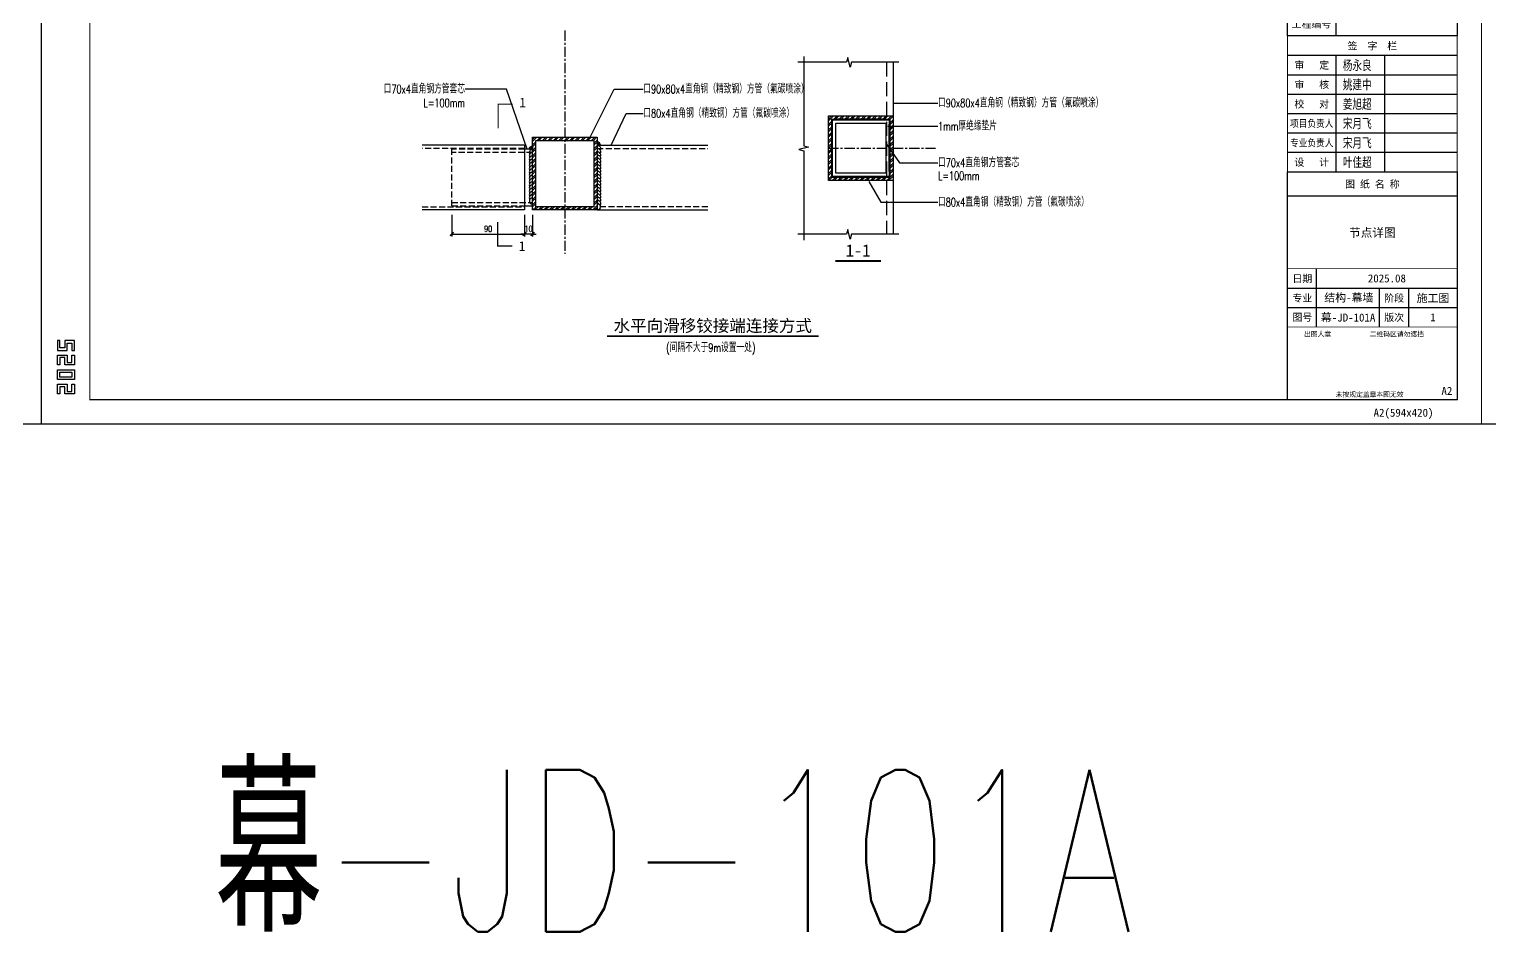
# Model space of a CAD drawing. Extents: x -160106 to 966792, y -663931 to 1550022.
# Drawn here: x -90036 to -88229, y -87453 to -86337 of the extents above; entities that cross this region are included whole.
import ezdxf
from ezdxf.enums import TextEntityAlignment as Align

# ---------------------------------------------------------------- set-up
doc = ezdxf.new("R2010")
doc.units = 0
doc.linetypes.add('CENTER', pattern=[2, 1.25, -0.25, 0.25, -0.25])
doc.linetypes.add('ZN-DASH', pattern=[0.35, 0.25, -0.1])
for name, color, linetype in [('!ZN1-填充-8', 8, 'Continuous'), ('!ZN1-文字-7', 7, 'Continuous'), ('!ZN1-标注-173', 173, 'Continuous'), ('!ZN4-焊缝-8', 8, 'Continuous'), ('!ZN4-辅助材料-1', 1, 'Continuous'), ('!ZN5-钢材投影-40', 40, 'Continuous'), ('!ZN5-铝材断面-6', 6, 'Continuous'), ('!ZN6-虚线-8', 8, 'ZN-DASH'), ('!ZN7-符号-173', 173, 'Continuous'), ('!ZN7-索引-3', 3, 'Continuous'), ('0-cxFrame', 155, 'Continuous'), ('2钢材断面', 2, 'Continuous'), ('A_Hatch', 8, 'Continuous'), ('DIM', 173, 'Continuous'), ('qianming', 155, 'Continuous'), ('ZX', 240, 'CENTER'), ('焊缝', 8, 'Continuous')]:
    doc.layers.add(name, color=color, linetype=linetype)
doc.layers.add('0-cxText', color=131, linetype='Continuous', lineweight=25)
doc.styles.add('BZHZ', font='bzxw', dxfattribs={"width": 0.8, "bigfont": 'bzhz'})
doc.styles.add('cx_biaoti', font='')
doc.styles.add('cx_tuming', font='simhei.ttf')
doc.styles.add('cx_tuqian1', font='')
doc.styles.add('DHTEXT-1', font='ROMANS.shx', dxfattribs={"width": 0.7, "bigfont": 'CHINESE.shx'})
doc.styles.add('ZNDimTStyle', font='ROMANS.shx', dxfattribs={"width": 0.7, "bigfont": 'CHINESE.shx'})
doc.styles.add('ZNTextStyle', font='ROMANS.shx', dxfattribs={"width": 0.7, "bigfont": 'CHINESE.shx'})
doc.styles.add('中南符号', font='simhei.ttf')
doc.styles.add('黑体', font='simhei.ttf', dxfattribs={"height": 12})
doc.styles.get('cx_biaoti').set_extended_font_data('SimSun')
doc.styles.get('cx_tuqian1').set_extended_font_data('SimSun')
doc.dimstyles.new('ZN3', dxfattribs={"dimscale": 3, "dimtxt": 2.5, "dimasz": 1.5, "dimexe": 1, "dimexo": 2, "dimgap": 0.9, "dimtad": 1, "dimdec": 0, "dimdsep": 46, "dimtxsty": 'DHTEXT-1', "dimblk": 'ARCHTICK', "dimcen": 2.5, "dimclrd": 173, "dimclre": 173, "dimclrt": 7, "dimazin": 2, "dimtfac": 1, "dimtix": 1, "dimtmove": 2, "dimatfit": 3, "dimfxl": 0, "dimarcsym": 0})
doc.dimstyles.new('ZN机械-3', dxfattribs={"dimscale": 3, "dimtxt": 2.5, "dimasz": 1.5, "dimexe": 1, "dimexo": 2, "dimgap": 0.9, "dimtad": 1, "dimdec": 0, "dimzin": 0, "dimdsep": 46, "dimtxsty": 'ZNDimTStyle', "dimcen": 2.5, "dimdle": 1, "dimclrd": 173, "dimclre": 173, "dimclrt": 7, "dimazin": 2, "dimtfac": 1, "dimtdec": 4, "dimtix": 1, "dimtmove": 2, "dimatfit": 3, "dimfxl": 0, "dimfrac": 2, "dimtolj": 1, "dimtzin": 0, "dimarcsym": 0})
pattern_1 = [(90, (563.5168, 10717.6243), (-1.5875, 4e-16), []), (150, (563.5168, 10717.6243), (-0.79375, -1.37481533), []), (210, (563.5168, 10717.6243), (0.79375, -1.37481533), [])]
pattern_2 = [(180, (-10717.6243, 643.4891), (-5e-16, -1.5875), []), (240, (-10717.6243, 643.4891), (1.37481533, -0.79375), []), (300, (-10717.6243, 643.4891), (1.37481533, 0.79375), [])]

# ---------------------------------------------------------------- blocks, each defined once
blk = doc.blocks.new('zjcx_lan_qianzi(Dragon)')
for p, q in [((-7000, 4800), (0, 4800)), ((-5000, 4800), (-5000, 0)), ((-3000, 4800), (-3000, 0)), ((-7000, 4000), (0, 4000)), ((-7000, 3200), (0, 3200)), ((-7000, 2400), (0, 2400)), ((-7000, 1600), (0, 1600)), ((-7000, 800), (0, 800))]:
    blk.add_line(p, q)
at = {"const_width": 30}
blk.add_lwpolyline([(-7000, 5600), (0, 5600)], dxfattribs=at)
blk.add_lwpolyline([(-7000, 5600), (0, 5600), (0, 0), (-7000, 0)], close=True, dxfattribs=at)
at = {"style": 'cx_biaoti'}
for s, p in [('签  字  栏', (-3500, 5200)), ('审   定', (-6000, 4400)), ('审   核', (-6000, 3600)), ('校   对', (-6000, 2800)), ('设   计', (-6000, 400))]:
    blk.add_text(s, height=300, dxfattribs=at).set_placement(p, align=Align.MIDDLE)
at = {"style": 'cx_biaoti', "width": 0.85}
for s, p in [('项目负责人', (-6000, 2000)), ('专业负责人', (-6000, 1200))]:
    blk.add_text(s, height=300, dxfattribs=at).set_placement(p, align=Align.MIDDLE)
blk = doc.blocks.new('T-签字(Dragon)')
at = {"layer": '0-cxFrame'}
blk.add_blockref('zjcx_lan_qianzi(Dragon)', (0, 0), dxfattribs=at)
at = {"layer": 'qianming', "style": 'BZHZ', "width": 0.8}
for s, p in [('杨永良', (-4124, 4400)), ('姚建中', (-4124, 3600)), ('姜旭超', (-4124, 2800)), ('宋月飞', (-4124, 2000)), ('宋月飞', (-4124, 1200)), ('叶佳超', (-4124, 400))]:
    blk.add_text(s, height=450, dxfattribs=at).set_placement(p, align=Align.MIDDLE)
blk = doc.blocks.new('zjcx_lan_tuming(Dragon)')
for p, q in [((-7000, 8400), (0, 8400)), ((-5800, 3000), (-5800, 5400)), ((-7000, 4600), (0, 4600)), ((-3200, 3000), (-3200, 4600)), ((-2000, 3000), (-2000, 4600)), ((-7000, 3800), (0, 3800))]:
    blk.add_line(p, q)
at = {"const_width": 30}
for points in [[(-7000, 9400), (0, 9400)], [(-7000, 5400), (0, 5400)], [(-7000, 3000), (0, 3000)], [(-7000, 0), (0, 0)]]:
    blk.add_lwpolyline(points, dxfattribs=at)
blk.add_lwpolyline([(-7000, 9400), (0, 9400), (0, 0), (-7000, 0)], close=True)
at = {"style": 'cx_biaoti'}
for s, p in [('图 纸 名 称', (-3500, 8900)), ('日期', (-6388, 5000)), ('专业', (-6388, 4200)), ('阶段', (-2600, 4200)), ('图号', (-6388, 3400)), ('版次', (-2600, 3400))]:
    blk.add_text(s, height=300, dxfattribs=at).set_placement(p, align=Align.MIDDLE)
for s, p in [('出图人章', (-6316, 2607)), ('二维码区请勿遮挡', (-3609, 2607)), ('未按规定盖章本图无效', (-5013, 120))]:
    blk.add_text(s, height=200, dxfattribs=at).set_placement(p)
blk = doc.blocks.new('T-图签(Dragon)')
blk.add_blockref('zjcx_lan_tuming(Dragon)', (0, 0))
at = {"color": 3, "style": 'cx_biaoti'}
for s, p in [('2025.08', (-2900, 5000)), ('结构-幕墙 ', (-4356, 4219)), ('施工图', (-1000, 4200))]:
    blk.add_text(s, height=330, dxfattribs=at).set_placement(p, align=Align.MIDDLE)
blk = doc.blocks.new('zjcx_lan_xiangmu(Dragon)')
for p, q in [((-7000, 9000), (0, 9000)), ((-7000, 6000), (0, 6000)), ((-7000, 3000), (0, 3000)), ((-5000, 1000), (-5000, 0))]:
    blk.add_line(p, q)
at = {"const_width": 30}
for points in [[(-7000, 10000), (0, 10000)], [(-7000, 7000), (0, 7000)], [(-7000, 7000), (0, 7000)], [(-7000, 4000), (0, 4000)], [(-7000, 4000), (0, 4000)], [(-7000, 1000), (0, 1000)], [(-7000, 0), (0, 0)]]:
    blk.add_lwpolyline(points, dxfattribs=at)
blk.add_lwpolyline([(-7000, 10000), (0, 10000), (0, 0), (-7000, 0)], close=True)
at = {"style": 'cx_biaoti'}
for s, p in [('建 设 单 位', (-3500, 9500)), ('项 目 名 称', (-3500, 6500)), ('子 项 名 称', (-3500, 3500)), ('工程编号', (-6013, 500))]:
    blk.add_text(s, height=300, dxfattribs=at).set_placement(p, align=Align.MIDDLE)
blk = doc.blocks.new('T-项目(Dragon)')
blk.add_blockref('zjcx_lan_xiangmu(Dragon)', (0, 0))
at = {"color": 3, "style": 'cx_tuming'}
for s, height, p in [('嘉兴世赫建达智能装备有限公司', 330, (-6816, 7901)), ('年产500套智能装备建设项目 ', 350, (-6638, 4859))]:
    blk.add_text(s, height=height, dxfattribs=at).set_placement(p)
blk = doc.blocks.new('zjcx_T2(Dragon)')
at = {"layer": '0-cxFrame', "const_width": 50}
blk.add_lwpolyline([(-7000, 40000), (0, 40000), (0, 0), (-7000, 0)], close=True, dxfattribs=at)
at = {"layer": '0-cxFrame'}
for name, p in [('T-项目(Dragon)', (0, 15000)), ('T-签字(Dragon)', (0, 9400)), ('T-图签(Dragon)', (0, 0))]:
    blk.add_blockref(name, p, dxfattribs=at)
blk = doc.blocks.new('TK22.A2 L(Dragon)')
at = {"layer": '0-cxFrame', "color": 7, "const_width": 0.5}
blk.add_lwpolyline([(0, 0), (-594, 0), (-594, 420), (0, 420)], close=True, dxfattribs=at)
at = {"layer": '0-cxFrame', "const_width": 0.5}
for points in [[(-80, 10), (-574, 10), (-574, 410), (-80, 410)], [(-10, 10), (-80, 10), (-80, 410), (-10, 410)]]:
    blk.add_lwpolyline(points, close=True, dxfattribs=at)
at = {"layer": 'Defpoints', "color": 2}
for points in [[(-586.37, 34.37), (-587.37, 34.37), (-587.37, 30.37), (-583.37, 30.37), (-583.37, 33.37), (-581.37, 33.37), (-581.37, 30.37), (-580.37, 30.37), (-580.37, 34.37), (-584.37, 34.37), (-584.37, 31.37), (-586.37, 31.37), (-586.37, 34.37)], [(-586.37, 24.37), (-587.37, 24.37), (-587.37, 28.37), (-583.37, 28.37), (-583.37, 25.37), (-581.37, 25.37), (-581.37, 28.37), (-580.37, 28.37), (-580.37, 24.37), (-584.37, 24.37), (-584.37, 27.37), (-586.37, 27.37), (-586.37, 24.37)], [(-586.37, 12.37), (-587.37, 12.37), (-587.37, 16.37), (-583.37, 16.37), (-583.37, 13.37), (-581.37, 13.37), (-581.37, 16.37), (-580.37, 16.37), (-580.37, 12.37), (-584.37, 12.37), (-584.37, 15.37), (-586.37, 15.37), (-586.37, 12.37)]]:
    blk.add_lwpolyline(points, dxfattribs=at)
for points in [[(-587.37, 18.37), (-587.37, 22.37), (-580.37, 22.37), (-580.37, 18.37)], [(-586.37, 19.37), (-586.37, 21.37), (-581.37, 21.37), (-581.37, 19.37)]]:
    blk.add_lwpolyline(points, close=True, dxfattribs=at)
at = {"layer": '0-cxFrame', "xscale": 0.01, "yscale": 0.01, "zscale": 0.01}
blk.add_blockref('zjcx_T2(Dragon)', (-10, 10), dxfattribs=at)
at = {"style": '黑体', "flags": 4}
blk.add_attdef('图幅', text='', height=3.3, dxfattribs=at).set_placement((-40, 3), align=Align.RIGHT)
at = {"layer": '0-cxFrame', "style": '黑体'}
blk.add_text('(594x420)', height=3.3, dxfattribs=at).set_placement((-40, 3))
at = {"layer": '0-cxText', "flags": 4}
for tag, height, style, p in [('建设单位', 3.5, 'cx_tuming', (-45, 240)), ('项目名称', 3.5, 'cx_tuming', (-45, 210)), ('子项名称', 3.5, 'cx_tuming', (-45, 180)), ('工程编号', 3.3, 'cx_tuqian1', (-35, 165)), ('图名1', 3.5, 'cx_tuming', (-45, 87)), ('图名2', 3.5, 'cx_tuming', (-45, 79)), ('图名3', 3.5, 'cx_tuming', (-45, 71)), ('出图日期', 3.3, 'cx_tuqian1', (-39, 60)), ('专业', 3.3, 'cx_tuqian1', (-55, 52)), ('图号', 3.3, 'cx_tuqian1', (-55, 44)), ('版次', 3.3, 'cx_tuqian1', (-20, 44))]:
    blk.add_attdef(tag, text='', height=height, dxfattribs=dict(at, style=style)).set_placement(p, align=Align.MIDDLE)
at = {"layer": 'Defpoints', "color": 6, "flags": 4}
for tag, height, style, p in [('tufu', 3.3, '黑体', (-12, 12)), ('dwfname', 4, 'cx_tuqian1', (-80, 3))]:
    blk.add_attdef(tag, text='', height=height, dxfattribs=dict(at, style=style)).set_placement(p, align=Align.RIGHT)
blk = doc.blocks.new('20250822132637')
at = {"layer": '!ZN4-焊缝-8', "ltscale": 20}
h = blk.add_hatch(color=8, dxfattribs=at)
h.dxf.hatch_style = 1
h.paths.add_polyline_path([(-4, 75, -0.414214), (0, 79), (0, 75)])
blk.add_lwpolyline([(0, 75), (-4, 75, -0.414214), (0, 79)], format="xyb", close=True, dxfattribs=at)
at = {"layer": '!ZN5-钢材投影-40', "ltscale": 0.3}
for p, q in [((0, 75), (-10, 75)), ((-10, 5), (0, 5))]:
    blk.add_line(p, q, dxfattribs=at)
at = {"layer": '!ZN6-虚线-8', "ltscale": 30}
for p, q in [((-10, 75), (-100, 75)), ((-100, 5), (-100, 75)), ((0, 71), (-100, 71)), ((-100, 9), (0, 9)), ((-100, 5), (-10, 5))]:
    blk.add_line(p, q, dxfattribs=at)
at = {"layer": '焊缝', "ltscale": 100}
blk.add_lwpolyline([(0, 75, 0.57735), (-3.5, 69, -0.267949), (0, 71, 0.57735), (-3.5, 65, -0.267949), (0, 67, 0.57735), (-3.5, 61, -0.267949), (0, 63, 0.57735), (-3.5, 57, -0.267949), (0, 59, 0.57735), (-3.5, 53, -0.267949), (0, 55, 0.57735), (-3.5, 49, -0.267949), (0, 51, 0.57735), (-3.5, 45, -0.267949), (0, 47, 0.57735), (-3.5, 41, -0.267949), (0, 43, 0.57735), (-3.5, 37, -0.267949), (0, 39, 0.57735), (-3.5, 33, -0.267949), (0, 35, 0.57735), (-3.5, 29, -0.267949), (0, 31, 0.57735), (-3.5, 25, -0.267949), (0, 27, 0.57735), (-3.5, 21, -0.267949), (0, 23, 0.57735), (-3.5, 17, -0.267949), (0, 19, 0.57735), (-3.5, 13, -0.267949), (0, 15, 1.000169), (0, 7)], format="xyb", dxfattribs=at)
blk = doc.blocks.new('_ArchTick')
at = {"color": 0, "linetype": 'ByBlock', "const_width": 0.4}
blk.add_lwpolyline([(-0.5, -0.5), (0.5, 0.5)], dxfattribs=at)
blk = doc.blocks.new('*D2330')
at = {"layer": 'Defpoints', "color": 0, "ltscale": 30, "transparency": 16777216}
for p in [(-89423.5, -86560.4), (-89413.5, -86560.4), (-89423.5, -86590.3)]:
    blk.add_point(p, dxfattribs=at)
at = {"layer": 'DIM', "color": 173, "linetype": 'ByBlock', "lineweight": -2, "ltscale": 30, "transparency": 16777216}
for p, q in [((-89423.5, -86566.4), (-89423.5, -86593.3)), ((-89413.5, -86566.4), (-89413.5, -86593.3)), ((-89423.5, -86590.3), (-89428, -86590.3)), ((-89413.5, -86590.3), (-89423.5, -86590.3)), ((-89413.5, -86590.3), (-89409, -86590.3))]:
    blk.add_line(p, q, dxfattribs=at)
at = {"layer": 'DIM', "color": 173, "lineweight": -2, "ltscale": 30, "transparency": 16777216, "xscale": 4.5, "yscale": 4.5, "zscale": 4.5}
blk.add_blockref('_ArchTick', (-89423.5, -86590.3), dxfattribs=at)
at = {"layer": 'DIM', "color": 173, "lineweight": -2, "ltscale": 30, "transparency": 16777216, "xscale": 4.5, "yscale": 4.5, "zscale": 4.5, "rotation": 180}
blk.add_blockref('_ArchTick', (-89413.5, -86590.3), dxfattribs=at)
at = {"layer": 'DIM', "color": 7, "ltscale": 30, "transparency": 16777216, "insert": (-89418.5, -86583.8), "char_height": 7.5, "attachment_point": 5, "style": 'DHTEXT-1'}
blk.add_mtext('10', dxfattribs=at)
blk = doc.blocks.new('*D2331')
at = {"layer": 'Defpoints', "color": 0, "ltscale": 30, "transparency": 16777216}
for p in [(-89513.5, -86560.4), (-89423.5, -86560.4), (-89423.5, -86590.3)]:
    blk.add_point(p, dxfattribs=at)
at = {"layer": 'DIM', "color": 173, "linetype": 'ByBlock', "lineweight": -2, "ltscale": 30, "transparency": 16777216}
for p, q in [((-89513.5, -86566.4), (-89513.5, -86593.3)), ((-89423.5, -86566.4), (-89423.5, -86593.3)), ((-89513.5, -86590.3), (-89423.5, -86590.3))]:
    blk.add_line(p, q, dxfattribs=at)
at = {"layer": 'DIM', "color": 173, "lineweight": -2, "ltscale": 30, "transparency": 16777216, "xscale": 4.5, "yscale": 4.5, "zscale": 4.5, "rotation": 180}
blk.add_blockref('_ArchTick', (-89513.5, -86590.3), dxfattribs=at)
at = {"layer": 'DIM', "color": 173, "lineweight": -2, "ltscale": 30, "transparency": 16777216, "xscale": 4.5, "yscale": 4.5, "zscale": 4.5}
blk.add_blockref('_ArchTick', (-89423.5, -86590.3), dxfattribs=at)
at = {"layer": 'DIM', "color": 7, "ltscale": 30, "transparency": 16777216, "insert": (-89468.5, -86583.8), "char_height": 7.5, "attachment_point": 5, "style": 'DHTEXT-1'}
blk.add_mtext('90', dxfattribs=at)
blk = doc.blocks.new('Zsymbol-Profile')
at = {"const_width": 0.5}
blk.add_lwpolyline([(0, -6), (0, 0), (10, 0)], dxfattribs=at)
at = {"color": 0, "style": '中南符号', "flags": 8}
for tag, height, p in [('索引图号', 3, (5, 2.84)), ('编号', 4, (0, -10.06))]:
    blk.add_attdef(tag, text='', height=height, dxfattribs=at).set_placement(p, align=Align.MIDDLE_CENTER)
blk = doc.blocks.new('20250822090122')
at = {"layer": 'A_Hatch'}
h = blk.add_hatch(dxfattribs=at)
h.set_pattern_fill('ANSI32', color=256)
h.set_pattern_definition([(45, (-80, -40), (-3.3676, 3.3676), []), (45, (-77.755, -40), (-3.3676, 3.3676), [])])
h.paths.add_polyline_path([(0, 40), (-80, 40), (-80, -40), (0, -40)])
h.paths.add_polyline_path([(-4, 36), (-4, -36), (-76, -36), (-76, 36)], flags=16)
at = {"layer": '2钢材断面'}
for points in [[(-80, 40), (0, 40), (0, -40), (-80, -40)], [(-76, 36), (-4, 36), (-4, -36), (-76, -36)]]:
    blk.add_lwpolyline(points, close=True, dxfattribs=at)
blk = doc.blocks.new('A$C1842e6a9')
at = {"layer": '!ZN1-填充-8'}
h = blk.add_hatch(dxfattribs=at)
h.set_pattern_fill('NET3', color=256, scale=0.5, angle=90, style=0)
h.set_pattern_definition(pattern_1)
h.paths.add_polyline_path([(-68.6, 75), (-10, 75), (-10, 76), (-68.6, 76)])
h = blk.add_hatch(dxfattribs=at)
h.set_pattern_fill('NET3', color=256, scale=0.5, angle=180, style=0)
h.set_pattern_definition(pattern_2)
h.paths.add_polyline_path([(-75, 11.4), (-75, 70), (-76, 70), (-76, 11.4)])
h = blk.add_hatch(dxfattribs=at)
h.set_pattern_fill('NET3', color=256, scale=0.5, angle=180, style=0)
h.set_pattern_definition(pattern_2)
h.paths.add_polyline_path([(-5, 11.4), (-5, 70), (-4, 70), (-4, 11.4)])
h = blk.add_hatch(dxfattribs=at)
h.set_pattern_fill('NET3', color=256, scale=0.5, angle=90, style=0)
h.set_pattern_definition(pattern_1)
h.paths.add_polyline_path([(-68.6, 5), (-10, 5), (-10, 4), (-68.6, 4)])
at = {"layer": '!ZN4-辅助材料-1'}
for points in [[(-68.6, 75), (-10, 75), (-10, 76), (-68.6, 76)], [(-75, 11.4), (-75, 70), (-76, 70), (-76, 11.4)], [(-5, 11.4), (-5, 70), (-4, 70), (-4, 11.4)], [(-68.6, 5), (-10, 5), (-10, 4), (-68.6, 4)]]:
    blk.add_lwpolyline(points, close=True, dxfattribs=at)
at = {"linetype": 'Continuous', "ltscale": 2}
for points in [[(-75, 75), (-5, 75), (-5, 5), (-75, 5)], [(-71, 71), (-9, 71), (-9, 9), (-71, 9)]]:
    blk.add_lwpolyline(points, close=True, dxfattribs=at)
at = {"layer": '2钢材断面'}
blk.add_lwpolyline([(-76, 76), (-4, 76), (-4, 4), (-76, 4)], close=True, dxfattribs=at)
blk = doc.blocks.new('*U785')
at = {"const_width": 0.7}
blk.add_lwpolyline([(0, 0), (87.35, 0)], dxfattribs=at)
at = {"color": 0, "style": '中南符号', "flags": 8}
blk.add_attdef('图名', text='', height=5, dxfattribs=at).set_placement((43.67, 1.85), align=Align.CENTER)
blk.add_attdef('比例', (90.15, 1.85), '', height=4, dxfattribs=at)
blk = doc.blocks.new('*U1121')
at = {"const_width": 0.7}
blk.add_lwpolyline([(0, 0), (18.88, 0)], dxfattribs=at)
at = {"color": 0, "style": '中南符号', "flags": 8}
blk.add_attdef('图名', text='', height=5, dxfattribs=at).set_placement((9.44, 1.85), align=Align.CENTER)
blk.add_attdef('比例', (21.68, 1.85), '', height=4, dxfattribs=at)
blk = doc.blocks.new('20250910082241')
at = {"layer": 'A_Hatch'}
h = blk.add_hatch(dxfattribs=at)
h.set_pattern_fill('ANSI32', color=256)
h.set_pattern_definition([(45, (-37.3125, -1e-07), (-3.3676, 3.3676), []), (45, (-35.0674, -1e-07), (-3.3676, 3.3676), [])])
h.paths.add_polyline_path([(40, 90), (-40, 90), (-40, 0), (40, 0)])
h.paths.add_polyline_path([(-36, 4), (-36, 86), (36, 86), (36, 4)], flags=16)
at = {"layer": '2钢材断面'}
for points in [[(-40, 0), (-40, 90), (40, 90), (40, 0)], [(-36, 4), (-36, 86), (36, 86), (36, 4)]]:
    blk.add_lwpolyline(points, close=True, dxfattribs=at)

msp = doc.modelspace()

# ---------------------------------------------------------------- hatches: boundary and pattern name
at = {"layer": '!ZN4-焊缝-8', "ltscale": 20}
h = msp.add_hatch(color=8, dxfattribs=at)
h.dxf.hatch_style = 1
h.paths.add_polyline_path([(-89329.54, -86480.43, 0.4142136), (-89333.54, -86476.43), (-89333.54, -86480.43)])

# ---------------------------------------------------------------- linework, layer by layer
msp.add_lwpolyline([(-89333.54, -86480.43), (-89329.54, -86480.43, 0.4142136), (-89333.54, -86476.43)], format="xyb", close=True, dxfattribs=at)
at = {"layer": '!ZN5-钢材投影-40', "ltscale": 0.3}
for p, q in [((-88967.43, -86377.85), (-88967.43, -86590.48)), ((-89423.54, -86480.43), (-89550.32, -86480.43)), ((-89333.54, -86480.43), (-89196.77, -86480.43)), ((-89423.54, -86560.43), (-89550.32, -86560.43)), ((-89333.54, -86560.43), (-89196.77, -86560.43))]:
    msp.add_line(p, q, dxfattribs=at)
at = {"layer": '!ZN5-钢材投影-40'}
msp.add_line((-89423.54, -86480.43), (-89423.54, -86560.43), dxfattribs=at)
at = {"layer": '!ZN6-虚线-8', "color": 8, "linetype": 'ZN-DASH', "ltscale": 70}
msp.add_line((-88975.43, -86377.85), (-88975.43, -86590.48), dxfattribs=at)
at = {"layer": '!ZN6-虚线-8', "ltscale": 30}
for p, q in [((-89423.54, -86484.43), (-89550.32, -86484.43)), ((-89333.54, -86484.43), (-89196.77, -86484.43)), ((-89550.32, -86556.43), (-89423.54, -86556.43)), ((-89196.77, -86556.43), (-89333.54, -86556.43))]:
    msp.add_line(p, q, dxfattribs=at)
at = {"layer": '!ZN7-符号-173', "linetype": 'Continuous'}
for points in [[(-89077.97, -86370.65), (-89077.97, -86481.16), (-89071.97, -86482.66), (-89083.97, -86485.66), (-89077.97, -86487.16), (-89077.97, -86597.68)], [(-88960.23, -86377.85), (-89019.01, -86377.85), (-89020.51, -86383.85), (-89023.51, -86371.85), (-89025.01, -86377.85), (-89085.17, -86377.85)], [(-88960.23, -86590.48), (-89019.01, -86590.48), (-89020.51, -86596.48), (-89023.51, -86584.48), (-89025.01, -86590.48), (-89085.17, -86590.48)]]:
    msp.add_lwpolyline(points, dxfattribs=at)
at = {"layer": 'ZX', "ltscale": 10}
for p, q in [((-89373.54, -86338.65), (-89373.54, -86614.79)), ((-89047.43, -86484.16), (-88913.03, -86484.16))]:
    msp.add_line(p, q, dxfattribs=at)
at = {"layer": '焊缝', "ltscale": 100}
msp.add_lwpolyline([(-89333.54, -86480.43, -0.5773503), (-89330.08, -86486.43, 0.2679492), (-89333.54, -86484.43, -0.5773503), (-89330.08, -86490.43, 0.2679492), (-89333.54, -86488.43, -0.5773503), (-89330.08, -86494.43, 0.2679492), (-89333.54, -86492.43, -0.5773503), (-89330.08, -86498.43, 0.2679492), (-89333.54, -86496.43, -0.5773503), (-89330.08, -86502.43, 0.2679492), (-89333.54, -86500.43, -0.5773503), (-89330.08, -86506.43, 0.2679492), (-89333.54, -86504.43, -0.5773503), (-89330.08, -86510.43, 0.2679492), (-89333.54, -86508.43, -0.5773503), (-89330.08, -86514.43, 0.2679492), (-89333.54, -86512.43, -0.5773503), (-89330.08, -86518.43, 0.2679492), (-89333.54, -86516.43, -0.5773503), (-89330.08, -86522.43, 0.2679492), (-89333.54, -86520.43, -0.5773503), (-89330.08, -86526.43, 0.2679492), (-89333.54, -86524.43, -0.5773503), (-89330.08, -86530.43, 0.2679492), (-89333.54, -86528.43, -0.5773503), (-89330.08, -86534.43, 0.2679492), (-89333.54, -86532.43, -0.5773503), (-89330.08, -86538.43, 0.2679492), (-89333.54, -86536.43, -0.5773503), (-89330.08, -86542.43, 0.2679492), (-89333.54, -86540.43, -0.5773503), (-89330.08, -86546.43, 0.2679492), (-89333.54, -86544.43, -0.5773503), (-89330.08, -86550.43, 0.2679492), (-89333.54, -86548.43, -0.5773503), (-89330.08, -86554.43, 0.2679492), (-89333.54, -86552.43, -1), (-89333.54, -86560.43, -1)], format="xyb", dxfattribs=at)

# ---------------------------------------------------------------- block references
at = {"layer": '!ZN5-铝材断面-6', "ltscale": 100}
msp.add_blockref('20250822090122', (-88967.43, -86484.16), dxfattribs=at)
at = {"layer": '!ZN6-虚线-8', "ltscale": 100}
msp.add_blockref('20250822132637', (-89413.54, -86560.43), dxfattribs=at)
at = {"layer": '!ZN7-符号-173', "color": 7, "ltscale": 30}
ref = msp.add_blockref('*U1121', (-89039.02, -86623.6), dxfattribs=dict(at, xscale=3, yscale=3, zscale=3))
ref.add_attrib('图名', '1-1', dxfattribs={"layer": '0', "color": 0, "height": 15, "style": '中南符号'}).set_placement((-89010.7, -86618.06), align=Align.CENTER)
ref = msp.add_blockref('*U785', (-89321.57, -86716.62), dxfattribs=dict(at, xscale=3, yscale=3, zscale=3))
ref.add_attrib('图名', '水平向滑移铰接端连接方式', dxfattribs={"layer": '0', "color": 0, "height": 15, "style": '中南符号'}).set_placement((-89190.55, -86711.08), align=Align.CENTER)
at = {"layer": '!ZN7-索引-3', "color": 7, "linetype": 'Continuous', "ltscale": 30}
ref = msp.add_blockref('Zsymbol-Profile', (-89456.1, -86429.63), dxfattribs=dict(at, xscale=-3, yscale=3, zscale=3, rotation=90.00000000002741))
ref.add_attrib('编号', '1', dxfattribs={"layer": '0', "color": 0, "height": 12, "style": '中南符号'}).set_placement((-89425.91, -86427.67), align=Align.MIDDLE_CENTER)
ref = msp.add_blockref('Zsymbol-Profile', (-89456.63, -86605.16), dxfattribs=dict(at, xscale=3, yscale=3, zscale=3, rotation=90.0000000000274))
ref.add_attrib('编号', '1', dxfattribs={"layer": '0', "color": 0, "height": 12, "style": '中南符号'}).set_placement((-89426.43, -86605.16), align=Align.MIDDLE_CENTER)
at = {"ltscale": 30}
msp.add_blockref('A$C1842e6a9', (-88967.43, -86524.16), dxfattribs=at)
at = {"layer": '0-cxFrame', "xscale": 3, "yscale": 3, "zscale": 3}
for p in [(-90021.4, -86825.19), (-86457.4, -86825.19)]:
    msp.add_blockref('TK22.A2 L(Dragon)', p, dxfattribs=at)
at = {"layer": '0-cxFrame'}
ref = msp.add_blockref('TK22.A2 L(Dragon)', (-88239.4, -86825.19), dxfattribs=dict(at, xscale=3, yscale=3, zscale=3))
ref.add_attrib('图名2', '节点详图', dxfattribs={"layer": '0-cxText', "height": 10.5, "style": 'cx_tuming'}).set_placement((-88374.4, -86588.19), align=Align.MIDDLE)
ref.add_attrib('图号', '幕-JD-101A', dxfattribs={"layer": '0-cxText', "height": 9.9, "style": 'cx_tuqian1'}).set_placement((-88404.4, -86693.19), align=Align.MIDDLE)
ref.add_attrib('版次', '1', dxfattribs={"layer": '0-cxText', "height": 9.9, "style": 'cx_tuqian1'}).set_placement((-88299.4, -86693.19), align=Align.MIDDLE)
ref.add_attrib('图幅', 'A2', dxfattribs={"layer": '0', "height": 9.9, "style": '黑体'}).set_placement((-88359.4, -86816.19), align=Align.RIGHT)
ref.add_attrib('tufu', 'A2', dxfattribs={"layer": 'Defpoints', "color": 6, "height": 9.9, "style": '黑体'}).set_placement((-88275.4, -86789.19), align=Align.RIGHT)
at = {"layer": '2钢材断面', "ltscale": 1000}
msp.add_blockref('20250910082241', (-89373.54, -86560.43), dxfattribs=at)

# ---------------------------------------------------------------- texts
at = {"layer": '!ZN1-文字-7', "ltscale": 20, "style": 'ZNTextStyle', "width": 0.7}
for s, p in [('口70x4直角钢方管套芯', (-89497.15, -86411.02)), ('L=100mm', (-89497.15, -86428.07))]:
    msp.add_text(s, height=10.5, dxfattribs=at).set_placement(p, align=Align.MIDDLE_RIGHT)
for s, height, p in [('口90x80x4直角钢（精致钢）方管（氟碳喷涂）', 10.5, (-89276.55, -86411.02)), ('口90x80x4直角钢（精致钢）方管（氟碳喷涂）', 10.5, (-88911.87, -86428.24)), ('口80x4直角钢（精致钢）方管（氟碳喷涂）', 10.5, (-89276.55, -86441.02)), ('1mm厚绝缘垫片', 10.5, (-88911.87, -86456.76)), ('口70x4直角钢方管套芯', 10.5, (-88911.87, -86502.14)), ('L=100mm', 10.5, (-88911.87, -86518.17)), ('口80x4直角钢（精致钢）方管（氟碳喷涂）', 10.5, (-88911.87, -86550.92)), ('幕-JD-101A', 200.258, (-89806.69, -87353.06, 0))]:
    msp.add_text(s, height=height, dxfattribs=at).set_placement(p, align=Align.MIDDLE_LEFT)
msp.add_text('(间隔不大于9m设置一处)', height=10.5, dxfattribs=at).set_placement((-89248.28, -86736.05))

# ---------------------------------------------------------------- dimensions: what is measured, and where the dimension line sits
at = {"layer": 'DIM', "ltscale": 30}
for p1, picture, middle in [((-89513.54, -86560.43), '*D2331', (-89468.54, -86583.83)), ((-89413.54, -86560.43), '*D2330', (-89418.54, -86583.83))]:
    dim = msp.add_linear_dim(base=(-89423.54, -86590.28), p1=p1, p2=(-89423.54, -86560.43), dimstyle='ZN3', dxfattribs=at)
    dim.commit()
    dim.dimension.update_dxf_attribs({"geometry": picture, "text_midpoint": middle})

# ---------------------------------------------------------------- leaders
at = {"layer": '!ZN1-标注-173'}
for points in [[(-89420.4, -86485.43), (-89446, -86411.02), (-89497.15, -86411.02)], [(-89342.46, -86470.43), (-89312.4, -86411.02), (-89276.55, -86411.02)], [(-89316.19, -86480.43), (-89297.91, -86441.02), (-89276.55, -86441.02)]]:
    msp.add_leader(points, dimstyle='ZN机械-3', dxfattribs=at)
for points in [[(-88967.43, -86428.24), (-88957.51, -86428.24), (-88911.87, -86428.24)], [(-88974.13, -86456.76), (-88954.71, -86456.76), (-88911.87, -86456.76)], [(-88976.43, -86477.91), (-88959.57, -86502.14), (-88911.87, -86502.14)], [(-88997.29, -86525.37), (-88982.54, -86550.92), (-88911.87, -86550.92)]]:
    msp.add_leader(points, dimstyle='ZN机械-3', override={"dimasz": 1.5}, dxfattribs=at)

doc.saveas('drawing.dxf')
